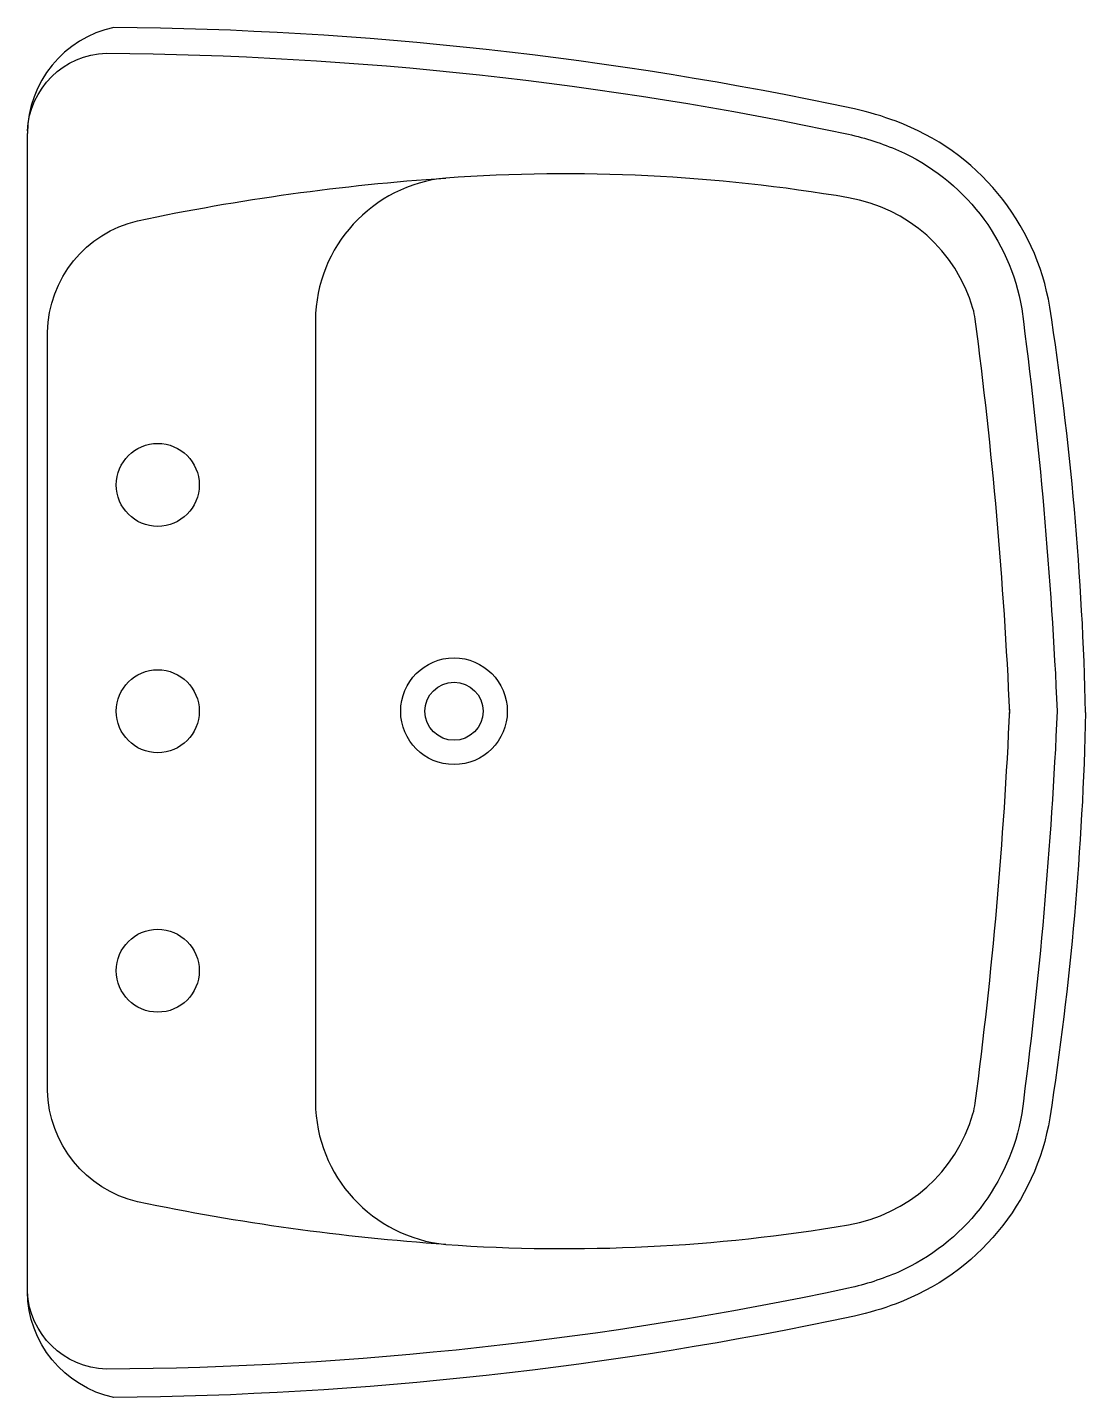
# Model space of a CAD drawing. Header units: millimetres. Extents: x -2942.201 to -2941.755, y 2958.099 to 2958.677.
import ezdxf

# ---------------------------------------------------------------- set-up
doc = ezdxf.new("R2010")
doc.units = ezdxf.units.MM
doc.header["$LTSCALE"] = 10
doc.layers.add('banheiro_louças', color=2, linetype='Continuous')

msp = doc.modelspace()

# ---------------------------------------------------------------- linework, layer by layer
at = {"layer": 'banheiro_louças'}
msp.add_line((-2942.20109, 2958.1435), (-2942.20109, 2958.63217), dxfattribs=at)
for points in [[(-2941.7546, 2958.38784, 0.032937), (-2941.76969, 2958.55888, 0.269359), (-2941.83459, 2958.6373, 0.03482), (-2941.85209, 2958.64254, 0.050169), (-2942.16459, 2958.67693, 0.350506), (-2942.20109, 2958.63217)], [(-2942.20109, 2958.63324, -0.391636), (-2942.16776, 2958.66602, -0.05065), (-2941.85466, 2958.63188, -0.046576), (-2941.83357, 2958.62502, -0.252091), (-2941.78156, 2958.55817, -0.021748), (-2941.76659, 2958.38837, -0.021748), (-2941.78156, 2958.21858, -0.252091), (-2941.83357, 2958.15172, -0.046576), (-2941.85466, 2958.14486, -0.05065), (-2942.16776, 2958.11072, -0.391636), (-2942.20109, 2958.1435)], [(-2942.02459, 2958.16337, -0.035069), (-2942.15459, 2958.18137, -0.343125), (-2942.19259, 2958.22837), (-2942.19259, 2958.38837), (-2942.19259, 2958.54837, -0.343125), (-2942.15459, 2958.59537, -0.035069), (-2942.02459, 2958.61337)], [(-2941.78657, 2958.38748, 0.02152), (-2941.80116, 2958.55379, 0.038545), (-2941.80211, 2958.55831, 0.286674), (-2941.85459, 2958.60506, 0.05967), (-2942.02459, 2958.61337, 0.383108), (-2942.07959, 2958.55337), (-2942.07959, 2958.38837), (-2942.07959, 2958.22337, 0.383108), (-2942.02459, 2958.16337, 0.05967), (-2941.85459, 2958.17168, 0.286674), (-2941.80211, 2958.21843, 0.038545), (-2941.80116, 2958.22295, 0.02152), (-2941.78657, 2958.38926, 0.02152)], [(-2941.7546, 2958.38784, -0.032937), (-2941.76969, 2958.2168, -0.269359), (-2941.83459, 2958.13837, -0.03482), (-2941.85209, 2958.13313, -0.050169), (-2942.16459, 2958.09874, -0.349693), (-2942.20109, 2958.1435)]]:
    msp.add_lwpolyline(points, format="xyb", dxfattribs=at)
for centre in [(-2942.14609, 2958.48387), (-2942.14609, 2958.38837), (-2942.14609, 2958.27887)]:
    msp.add_circle(centre, 0.0175, dxfattribs=at)
at = {"layer": 'banheiro_louças', "color": 1}
for radius in [0.0225, 0.01226]:
    msp.add_circle((-2942.02109, 2958.38837), radius, dxfattribs=at)

doc.saveas('drawing.dxf')
